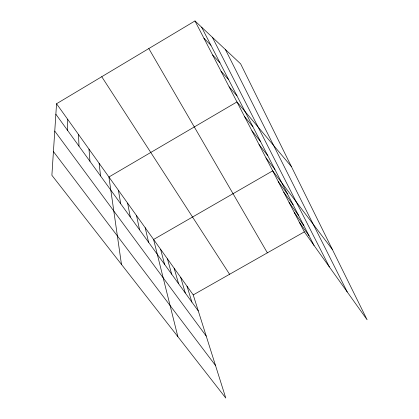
<?xml version="1.0" encoding="UTF-8"?>
<svg xmlns="http://www.w3.org/2000/svg" width="419" height="419" viewBox="0 0 419 419"><rect width="100%" height="100%" fill="white"/><g stroke="black" fill="none" stroke-linecap="round" stroke-linejoin="round"><path stroke-width="0.63" d="M67.632 130.477L67.731 119.394M56.544 103.75L51.883 175.289L225.783 398.05L193.232 294.903L56.544 103.75L194.971 20.95L240.642 63.866L367.117 319.791L304.335 231.869L194.971 20.95M193.232 294.903L304.335 231.869M203.948 38.26L210.946 45.299M212.622 54.989L219.938 62.756M221.007 71.157L228.612 79.6M229.114 86.796L236.992 95.867M291.425 166.626L236.965 101.932L108.924 177.001L121.468 264.431M244.565 116.592L252.919 126.784M251.924 130.791L260.492 141.481M259.062 144.55L267.82 155.711M265.981 157.895L274.916 169.486M332.414 249.562L272.696 170.847L153.595 239.474L177.866 336.672M53.428 151.568L215.497 365.457M278.305 181.657L287.523 193.966M283.768 192.201L293.111 204.807M54.763 131.1L206.227 336.085M289.1 202.487L298.553 215.371M294.306 212.517L303.854 225.668M55.863 114.219L198.292 310.935M299.381 222.311L309.028 235.708M101.744 76.714L229.591 274.277M148.808 48.562L267.369 252.846M201.618 27.198L314.067 245.497M212.37 37.296L329.355 266.898M225.438 49.578L347.236 291.943M187.021 286.214L191.886 302.083M180.657 277.315L185.313 293.012M174.136 268.202L178.578 283.71M167.459 258.858L171.67 274.167M160.613 249.289L164.578 264.373M145.194 227.721L148.583 242.282M136.536 215.617L139.59 229.853M127.617 203.142L130.304 217.032M118.415 190.273L120.714 203.786M99.125 163.295L100.56 175.949M89.001 149.143L89.959 161.315M78.542 134.515L78.992 146.163"/></g></svg>
